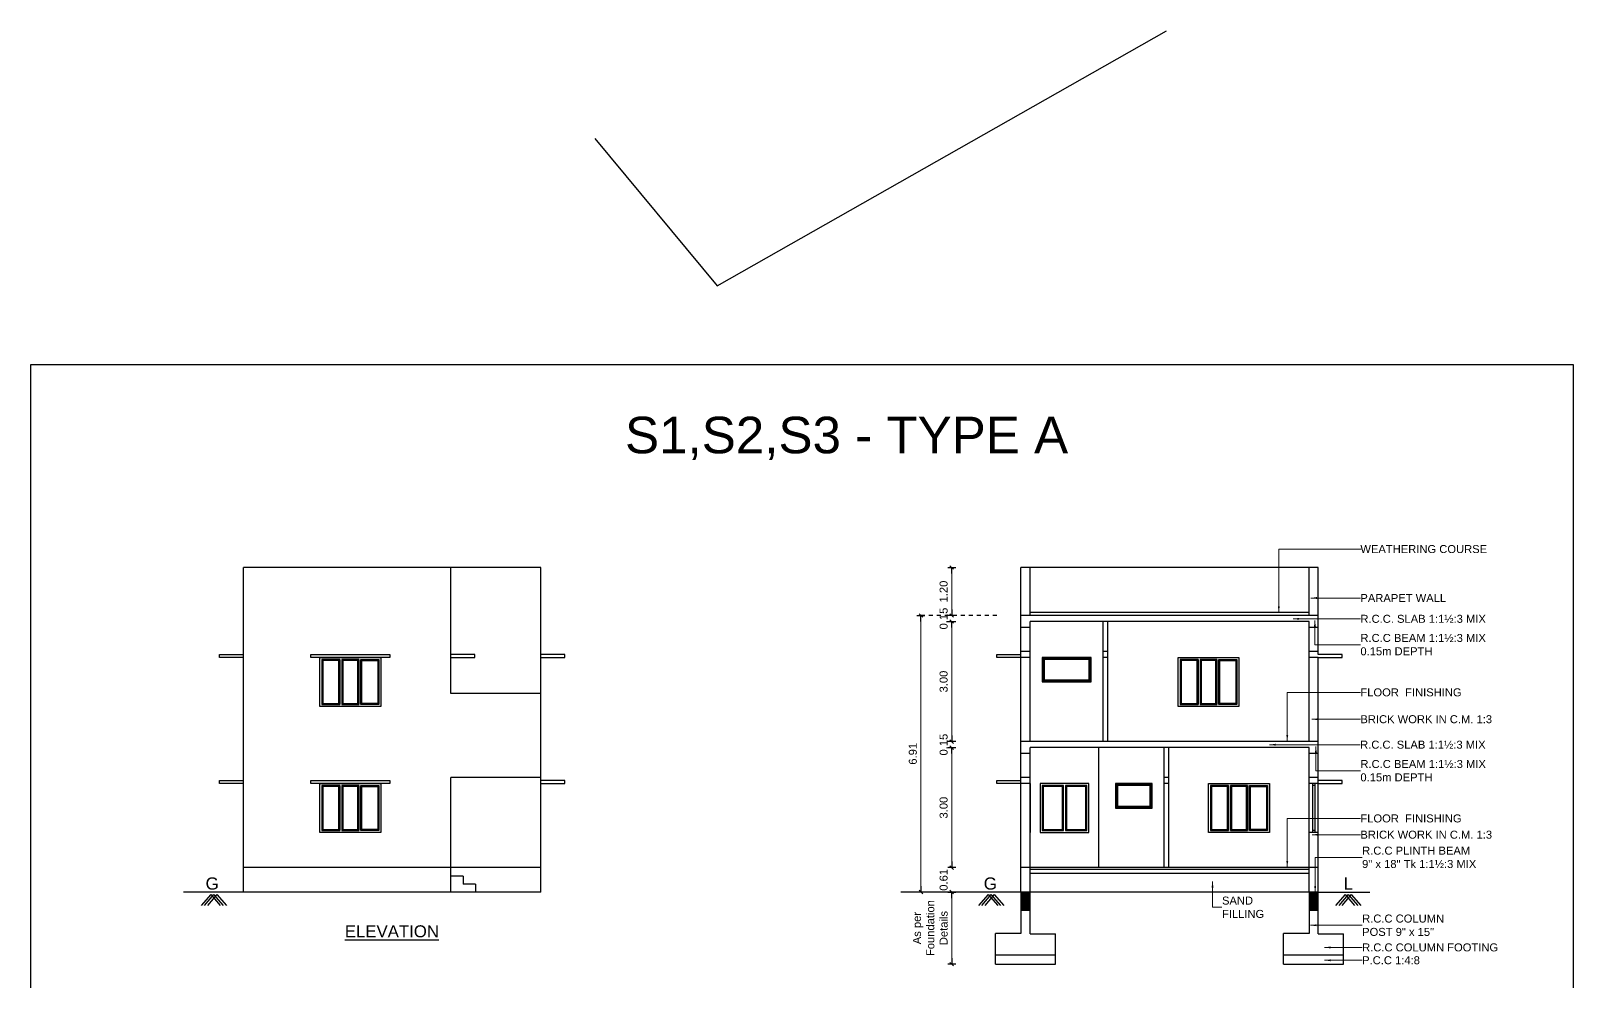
# Model space of a CAD drawing. Header units: metres. Extents: x 1126 to 1595, y 117 to 472.
# Drawn here: x 1511.48 to 1550.03, y 438 to 461.75 of the extents above; entities that cross this region are included whole.
import ezdxf
from ezdxf.enums import TextEntityAlignment as Align

# ---------------------------------------------------------------- set-up
doc = ezdxf.new("R2010")
doc.units = ezdxf.units.M
doc.linetypes.add('DOT', pattern=[0.25, 0, -0.25])
doc.layers.add('TEXT', color=7, linetype='Continuous')
doc.styles.add('ARIAL', font='arial.ttf')
doc.styles.get("Standard").update_dxf_attribs({"font": 'arial.ttf', "height": 0.23})
doc.dimstyles.new('FLOOR DIM', dxfattribs={"dimtxt": 0.2, "dimasz": 0.05, "dimexe": 0.075, "dimexo": 0.3, "dimgap": 0.025, "dimtad": 0, "dimzin": 3, "dimdsep": 46, "dimtxsty": 'ARIAL', "dimblk": 'JM1', "dimcen": -0.09, "dimclrd": 5, "dimclre": 250, "dimclrt": 3, "dimazin": 0, "dimtfac": 0.65, "dimtix": 1, "dimtofl": 0, "dimtmove": 0, "dimatfit": 2, "dimfxl": 0, "dimfrac": 1, "dimtolj": 1, "dimlwd": 18, "dimlwe": -1, "dimarcsym": 0})

# ---------------------------------------------------------------- blocks, each defined once
blk = doc.blocks.new('JM1')
at = {"color": 2}
for p, q in [((-3, 0), (0, 0)), ((-0.88, -0.88), (0.88, 0.88)), ((0, 2), (0, -2))]:
    blk.add_line(p, q, dxfattribs=at)
blk = doc.blocks.new('*D893')
at = {"color": 5, "lineweight": 18}
blk.add_line((1534.499, 440.177), (1534.499, 438.477), dxfattribs=at)
at = {"layer": 'Defpoints', "color": 0}
for p in [(1535.999, 440.227), (1534.499, 438.427), (1535.594, 438.427)]:
    blk.add_point(p, dxfattribs=at)
at = {"color": 5, "lineweight": 18, "xscale": 0.05, "yscale": 0.05, "zscale": 0.05}
for p, rotation in [((1534.499, 440.227), 90), ((1534.499, 438.427), 270)]:
    blk.add_blockref('JM1', p, dxfattribs=dict(at, rotation=rotation))
at = {"color": 3, "insert": (1533.964, 439.327), "char_height": 0.2, "attachment_point": 5, "rotation": 90, "style": 'ARIAL'}
blk.add_mtext('\\A1;As per\\PFoundation \\PDetails', dxfattribs=at)
blk = doc.blocks.new('*D894')
at = {"color": 250, "linetype": 'DOT', "ltscale": 0.25}
for p, q in [((1535.629, 447.137), (1533.654, 447.137)), ((1535.629, 440.227), (1533.654, 440.227))]:
    blk.add_line(p, q, dxfattribs=at)
at = {"color": 5, "lineweight": 18, "ltscale": 0.25}
blk.add_line((1533.729, 447.087), (1533.729, 440.277), dxfattribs=at)
at = {"layer": 'Defpoints', "color": 0, "linetype": 'ByBlock', "ltscale": 0.25}
for p in [(1536.229, 447.137), (1533.729, 440.227), (1536.229, 440.227)]:
    blk.add_point(p, dxfattribs=at)
at = {"color": 5, "linetype": 'ByBlock', "lineweight": 18, "ltscale": 0.25, "xscale": 0.05, "yscale": 0.05, "zscale": 0.05}
for p, rotation in [((1533.729, 447.137), 90), ((1533.729, 440.227), 270)]:
    blk.add_blockref('JM1', p, dxfattribs=dict(at, rotation=rotation))
at = {"color": 3, "linetype": 'ByBlock', "ltscale": 0.25, "insert": (1533.527, 443.682), "char_height": 0.2, "attachment_point": 5, "rotation": 90, "style": 'ARIAL'}
blk.add_mtext('\\A1;6.91', dxfattribs=at)
blk = doc.blocks.new('*D895')
at = {"color": 5, "lineweight": 18}
for p, q in [((1534.499, 440.887), (1534.499, 440.937)), ((1534.499, 440.177), (1534.499, 440.127))]:
    blk.add_line(p, q, dxfattribs=at)
at = {"layer": 'Defpoints', "color": 0}
for p in [(1534.499, 440.837), (1536.23, 440.837), (1536.229, 440.227)]:
    blk.add_point(p, dxfattribs=at)
at = {"color": 5, "lineweight": 18, "xscale": 0.05, "yscale": 0.05, "zscale": 0.05}
for p, rotation in [((1534.499, 440.837), 270), ((1534.499, 440.227), 90)]:
    blk.add_blockref('JM1', p, dxfattribs=dict(at, rotation=rotation))
at = {"color": 3, "insert": (1534.297, 440.532), "char_height": 0.2, "attachment_point": 5, "rotation": 90, "style": 'ARIAL'}
blk.add_mtext('\\A1;0.61', dxfattribs=at)
blk = doc.blocks.new('*D896')
at = {"color": 5, "lineweight": 18}
blk.add_line((1534.499, 444.037), (1534.499, 446.937), dxfattribs=at)
at = {"layer": 'Defpoints', "color": 0}
for p in [(1534.499, 446.987), (1543.965, 446.987), (1536.23, 443.987)]:
    blk.add_point(p, dxfattribs=at)
at = {"color": 5, "lineweight": 18, "xscale": 0.05, "yscale": 0.05, "zscale": 0.05}
for p, rotation in [((1534.499, 446.987), 90), ((1534.499, 443.987), 270)]:
    blk.add_blockref('JM1', p, dxfattribs=dict(at, rotation=rotation))
at = {"color": 3, "insert": (1534.297, 445.487), "char_height": 0.2, "attachment_point": 5, "rotation": 90, "style": 'ARIAL'}
blk.add_mtext('\\A1;3.00', dxfattribs=at)
blk = doc.blocks.new('*D897')
at = {"color": 5, "lineweight": 18}
for p, q in [((1534.499, 447.187), (1534.499, 447.237)), ((1534.499, 446.937), (1534.499, 446.887))]:
    blk.add_line(p, q, dxfattribs=at)
at = {"layer": 'Defpoints', "color": 0}
for p in [(1534.499, 447.137), (1536.23, 447.137), (1543.965, 446.987)]:
    blk.add_point(p, dxfattribs=at)
at = {"color": 5, "lineweight": 18, "xscale": 0.05, "yscale": 0.05, "zscale": 0.05}
for p, rotation in [((1534.499, 447.137), 270), ((1534.499, 446.987), 90)]:
    blk.add_blockref('JM1', p, dxfattribs=dict(at, rotation=rotation))
at = {"color": 3, "insert": (1534.297, 447.062), "char_height": 0.2, "attachment_point": 5, "rotation": 90, "style": 'ARIAL'}
blk.add_mtext('\\A1;0.15', dxfattribs=at)
blk = doc.blocks.new('*D898')
at = {"color": 5, "lineweight": 18}
blk.add_line((1534.499, 447.187), (1534.499, 448.287), dxfattribs=at)
at = {"layer": 'Defpoints', "color": 0}
for p in [(1534.499, 448.337), (1536.23, 448.337), (1536.23, 447.137)]:
    blk.add_point(p, dxfattribs=at)
at = {"color": 5, "lineweight": 18, "xscale": 0.05, "yscale": 0.05, "zscale": 0.05}
for p, rotation in [((1534.499, 448.337), 90), ((1534.499, 447.137), 270)]:
    blk.add_blockref('JM1', p, dxfattribs=dict(at, rotation=rotation))
at = {"color": 3, "insert": (1534.297, 447.737), "char_height": 0.2, "attachment_point": 5, "rotation": 90, "style": 'ARIAL'}
blk.add_mtext('\\A1;1.20', dxfattribs=at)
blk = doc.blocks.new('*D899')
at = {"color": 5, "lineweight": 18}
for p, q in [((1534.499, 444.037), (1534.499, 444.087)), ((1534.499, 443.787), (1534.499, 443.737))]:
    blk.add_line(p, q, dxfattribs=at)
at = {"layer": 'Defpoints', "color": 0}
for p in [(1534.499, 443.987), (1536.23, 443.987), (1536.459, 443.837)]:
    blk.add_point(p, dxfattribs=at)
at = {"color": 5, "lineweight": 18, "xscale": 0.05, "yscale": 0.05, "zscale": 0.05}
for p, rotation in [((1534.499, 443.987), 270), ((1534.499, 443.837), 90)]:
    blk.add_blockref('JM1', p, dxfattribs=dict(at, rotation=rotation))
at = {"color": 3, "insert": (1534.297, 443.912), "char_height": 0.2, "attachment_point": 5, "rotation": 90, "style": 'ARIAL'}
blk.add_mtext('\\A1;0.15', dxfattribs=at)
blk = doc.blocks.new('*D900')
at = {"color": 5, "lineweight": 18}
blk.add_line((1534.499, 440.887), (1534.499, 443.787), dxfattribs=at)
at = {"layer": 'Defpoints', "color": 0}
for p in [(1534.499, 443.837), (1536.459, 443.837), (1536.23, 440.837)]:
    blk.add_point(p, dxfattribs=at)
at = {"color": 5, "lineweight": 18, "xscale": 0.05, "yscale": 0.05, "zscale": 0.05}
for p, rotation in [((1534.499, 443.837), 90), ((1534.499, 440.837), 270)]:
    blk.add_blockref('JM1', p, dxfattribs=dict(at, rotation=rotation))
at = {"color": 3, "insert": (1534.297, 442.337), "char_height": 0.2, "attachment_point": 5, "rotation": 90, "style": 'ARIAL'}
blk.add_mtext('\\A1;3.00', dxfattribs=at)

msp = doc.modelspace()

# ---------------------------------------------------------------- hatches: boundary and pattern name
h = msp.add_hatch(color=256)
h.dxf.hatch_style = 1
h.paths.add_polyline_path([(1536.229, 439.777), (1536.459, 439.777), (1536.459, 440.227), (1536.229, 440.227)])
h = msp.add_hatch(color=256)
h.dxf.hatch_style = 1
h.paths.add_polyline_path([(1543.428, 439.777), (1543.658, 439.777), (1543.658, 440.227), (1543.428, 440.227)])

# ---------------------------------------------------------------- linework, layer by layer
for p, q in [((1528.637, 455.375), (1539.868, 461.748)), ((1525.582, 459.055), (1528.637, 455.375)), ((1516.803, 440.227), (1516.803, 448.337)), ((1521.984, 445.187), (1521.984, 448.337)), ((1524.232, 440.227), (1524.232, 448.337)), ((1536.23, 440.227), (1536.23, 448.337)), ((1536.459, 447.137), (1536.459, 448.337)), ((1543.43, 447.137), (1543.43, 448.337)), ((1543.658, 446.167), (1543.658, 448.337)), ((1536.459, 443.987), (1536.459, 446.987)), ((1538.286, 443.987), (1538.286, 446.987)), ((1538.401, 443.987), (1538.401, 446.987)), ((1543.43, 443.987), (1543.43, 446.987)), ((1516.203, 446.087), (1516.203, 446.167)), ((1516.203, 446.167), (1516.803, 446.167)), ((1516.803, 446.087), (1516.203, 446.087)), ((1522.584, 446.167), (1521.984, 446.167)), ((1521.984, 446.087), (1522.584, 446.087)), ((1522.584, 446.087), (1522.584, 446.167)), ((1524.832, 446.167), (1524.232, 446.167)), ((1524.232, 446.087), (1524.832, 446.087)), ((1524.832, 446.087), (1524.832, 446.167)), ((1535.63, 446.087), (1535.63, 446.167)), ((1535.63, 446.167), (1536.23, 446.167)), ((1536.23, 446.087), (1535.63, 446.087)), ((1544.258, 446.167), (1543.658, 446.167)), ((1543.658, 440.227), (1543.658, 446.087)), ((1543.658, 446.087), (1544.258, 446.087)), ((1544.258, 446.087), (1544.258, 446.167)), ((1536.459, 440.227), (1536.459, 443.837)), ((1538.173, 440.837), (1538.173, 443.837)), ((1539.812, 440.837), (1539.812, 443.837)), ((1539.926, 440.837), (1539.926, 443.837)), ((1543.43, 440.227), (1543.43, 443.837)), ((1516.203, 442.937), (1516.203, 443.017)), ((1516.203, 443.017), (1516.803, 443.017)), ((1516.803, 442.937), (1516.203, 442.937)), ((1521.984, 440.227), (1521.984, 443.087)), ((1524.832, 443.017), (1524.232, 443.017)), ((1524.232, 442.937), (1524.832, 442.937)), ((1524.832, 442.937), (1524.832, 443.017)), ((1535.63, 442.937), (1535.63, 443.017)), ((1535.63, 443.017), (1536.23, 443.017)), ((1536.23, 442.937), (1535.63, 442.937)), ((1536.459, 442.937), (1536.459, 441.717)), ((1543.519, 442.937), (1543.519, 441.717)), ((1543.57, 442.937), (1543.57, 441.717)), ((1544.258, 443.017), (1543.658, 443.017)), ((1543.658, 442.937), (1544.258, 442.937)), ((1544.258, 442.937), (1544.258, 443.017)), ((1543.658, 441.717), (1543.43, 441.717)), ((1522.289, 440.627), (1522.289, 440.427)), ((1522.594, 440.427), (1522.594, 440.227)), ((1536.23, 440.227), (1536.23, 439.188)), ((1536.459, 439.187), (1536.459, 440.227)), ((1543.43, 440.227), (1543.43, 439.188)), ((1543.658, 439.187), (1543.658, 440.227)), ((1535.594, 438.427), (1535.594, 439.188)), ((1536.23, 439.188), (1535.594, 439.188)), ((1536.459, 439.187), (1537.094, 439.187)), ((1537.094, 438.427), (1537.094, 439.187)), ((1542.793, 438.427), (1542.793, 439.188)), ((1543.43, 439.188), (1542.793, 439.188)), ((1543.658, 439.187), (1544.293, 439.187)), ((1544.293, 438.427), (1544.293, 439.187)), ((1535.594, 438.657), (1537.094, 438.657)), ((1542.793, 438.657), (1544.293, 438.657)), ((1535.594, 438.427), (1537.094, 438.427)), ((1542.793, 438.427), (1544.293, 438.427))]:
    msp.add_line(p, q)
at = {"color": 7}
for p, q in [((1524.232, 448.337), (1516.803, 448.337)), ((1543.658, 448.337), (1536.23, 448.337)), ((1543.658, 447.137), (1536.23, 447.137)), ((1543.43, 447.217), (1536.459, 447.217)), ((1536.459, 446.837), (1536.23, 446.837)), ((1543.43, 446.987), (1536.459, 446.987)), ((1543.658, 446.837), (1543.43, 446.837)), ((1536.459, 446.237), (1536.23, 446.237)), ((1536.459, 446.087), (1536.23, 446.087)), ((1538.401, 446.237), (1538.286, 446.237)), ((1538.401, 446.087), (1538.286, 446.087)), ((1543.658, 446.237), (1543.43, 446.237)), ((1543.658, 446.087), (1543.43, 446.087)), ((1524.232, 445.187), (1521.984, 445.187)), ((1543.658, 443.987), (1536.23, 443.987)), ((1536.459, 443.687), (1536.23, 443.687)), ((1543.43, 443.837), (1536.459, 443.837)), ((1543.658, 443.687), (1543.43, 443.687)), ((1524.232, 443.087), (1521.984, 443.087)), ((1536.459, 443.087), (1536.23, 443.087)), ((1536.459, 442.937), (1536.23, 442.937)), ((1539.926, 443.087), (1539.812, 443.087)), ((1539.926, 442.937), (1539.812, 442.937)), ((1543.658, 443.087), (1543.43, 443.087)), ((1543.658, 442.937), (1543.43, 442.937)), ((1524.232, 440.837), (1516.803, 440.837)), ((1522.289, 440.627), (1521.984, 440.627)), ((1543.658, 440.837), (1536.23, 440.837)), ((1543.43, 440.787), (1536.459, 440.787)), ((1543.43, 440.687), (1536.459, 440.687)), ((1516.803, 440.227), (1515.303, 440.227)), ((1524.232, 440.227), (1516.803, 440.227)), ((1522.594, 440.427), (1522.289, 440.427)), ((1536.23, 440.227), (1533.23, 440.227)), ((1543.658, 440.227), (1536.23, 440.227)), ((1543.66, 440.227), (1544.946, 440.227)), ((1515.98, 440.166), (1515.742, 439.89)), ((1516.053, 440.166), (1515.814, 439.89)), ((1516.134, 440.166), (1515.896, 439.89)), ((1515.98, 440.166), (1516.219, 439.89)), ((1516.053, 440.166), (1516.292, 439.89)), ((1516.134, 440.166), (1516.373, 439.89)), ((1535.408, 440.166), (1535.169, 439.89)), ((1535.48, 440.166), (1535.242, 439.89)), ((1535.562, 440.166), (1535.323, 439.89)), ((1535.408, 440.166), (1535.647, 439.89)), ((1535.48, 440.166), (1535.719, 439.89)), ((1535.562, 440.166), (1535.801, 439.89)), ((1544.328, 440.166), (1544.09, 439.89)), ((1544.41, 440.166), (1544.171, 439.89)), ((1544.482, 440.166), (1544.244, 439.89)), ((1544.328, 440.166), (1544.567, 439.89)), ((1544.41, 440.166), (1544.649, 439.89)), ((1544.482, 440.166), (1544.721, 439.89))]:
    msp.add_line(p, q, dxfattribs=at)
at = {"color": 8}
for p, q in [((1519.208, 446.037), (1519.208, 444.917)), ((1519.258, 446.037), (1519.258, 444.917)), ((1519.681, 446.037), (1519.681, 444.917)), ((1519.731, 446.037), (1519.731, 444.917)), ((1540.654, 446.037), (1540.654, 444.917)), ((1540.704, 446.037), (1540.704, 444.917)), ((1541.127, 446.037), (1541.127, 444.917)), ((1541.177, 446.037), (1541.177, 444.917)), ((1519.208, 442.887), (1519.208, 441.767)), ((1519.258, 442.887), (1519.258, 441.767)), ((1519.681, 442.887), (1519.681, 441.767)), ((1519.731, 442.887), (1519.731, 441.767)), ((1541.416, 442.887), (1541.416, 441.767)), ((1541.466, 442.887), (1541.466, 441.767)), ((1541.889, 442.887), (1541.889, 441.767)), ((1541.939, 442.887), (1541.939, 441.767))]:
    msp.add_line(p, q, dxfattribs=at)
at = {"color": 7, "linetype": 'ByBlock'}
for p, q in [((1543.57, 442.887), (1543.519, 442.887)), ((1543.57, 441.768), (1543.519, 441.768))]:
    msp.add_line(p, q, dxfattribs=at)
for points in [[(1511.485, 453.414), (1550.029, 453.414), (1550.029, 416.845), (1511.485, 416.845)], [(1518.48, 446.087), (1518.48, 446.167), (1520.46, 446.167), (1520.46, 446.087)], [(1536.762, 445.477), (1537.982, 445.477), (1537.982, 446.087), (1536.762, 446.087)], [(1536.787, 445.502), (1537.957, 445.502), (1537.957, 446.062), (1536.787, 446.062)], [(1536.812, 445.527), (1537.932, 445.527), (1537.932, 446.037), (1536.812, 446.037)], [(1518.48, 442.937), (1518.48, 443.017), (1520.46, 443.017), (1520.46, 442.937)], [(1536.706, 441.717), (1537.926, 441.717), (1537.926, 442.937), (1536.706, 442.937)], [(1537.291, 442.887), (1536.756, 442.887), (1536.756, 441.767), (1537.291, 441.767)], [(1537.341, 441.767), (1537.876, 441.767), (1537.876, 442.887), (1537.341, 442.887)], [(1538.595, 442.327), (1539.505, 442.327), (1539.505, 442.937), (1538.595, 442.937)], [(1538.62, 442.352), (1539.48, 442.352), (1539.48, 442.912), (1538.62, 442.912)], [(1538.645, 442.377), (1539.455, 442.377), (1539.455, 442.887), (1538.645, 442.887)], [(1537.266, 442.862), (1536.781, 442.862), (1536.781, 441.792), (1537.266, 441.792)], [(1537.366, 441.792), (1537.851, 441.792), (1537.851, 442.862), (1537.366, 442.862)], [(1536.459, 440.227), (1536.229, 440.227), (1536.229, 439.777), (1536.459, 439.777)], [(1543.658, 440.227), (1543.428, 440.227), (1543.428, 439.777), (1543.658, 439.777)]]:
    msp.add_lwpolyline(points, close=True)
at = {"color": 7}
for points in [[(1518.71, 446.087), (1520.23, 446.087), (1520.23, 444.867), (1518.71, 444.867)], [(1540.155, 446.087), (1541.675, 446.087), (1541.675, 444.867), (1540.155, 444.867)], [(1518.71, 442.937), (1520.23, 442.937), (1520.23, 441.717), (1518.71, 441.717)], [(1540.917, 442.937), (1542.437, 442.937), (1542.437, 441.717), (1540.917, 441.717)]]:
    msp.add_lwpolyline(points, close=True, dxfattribs=at)
at = {"color": 8}
for points in [[(1519.208, 446.037), (1518.76, 446.037), (1518.76, 444.917), (1519.208, 444.917)], [(1519.183, 446.012), (1518.785, 446.012), (1518.785, 444.942), (1519.183, 444.942)], [(1519.258, 444.917), (1519.681, 444.917), (1519.681, 446.037), (1519.258, 446.037)], [(1519.283, 444.942), (1519.656, 444.942), (1519.656, 446.012), (1519.283, 446.012)], [(1519.731, 446.037), (1520.18, 446.037), (1520.18, 444.917), (1519.731, 444.917)], [(1519.756, 446.012), (1520.155, 446.012), (1520.155, 444.942), (1519.756, 444.942)], [(1540.654, 446.037), (1540.205, 446.037), (1540.205, 444.917), (1540.654, 444.917)], [(1540.629, 446.012), (1540.23, 446.012), (1540.23, 444.942), (1540.629, 444.942)], [(1540.704, 444.917), (1541.127, 444.917), (1541.127, 446.037), (1540.704, 446.037)], [(1540.729, 444.942), (1541.102, 444.942), (1541.102, 446.012), (1540.729, 446.012)], [(1541.177, 446.037), (1541.625, 446.037), (1541.625, 444.917), (1541.177, 444.917)], [(1541.202, 446.012), (1541.6, 446.012), (1541.6, 444.942), (1541.202, 444.942)], [(1519.208, 442.887), (1518.76, 442.887), (1518.76, 441.767), (1519.208, 441.767)], [(1519.258, 441.767), (1519.681, 441.767), (1519.681, 442.887), (1519.258, 442.887)], [(1519.731, 442.887), (1520.18, 442.887), (1520.18, 441.767), (1519.731, 441.767)], [(1541.416, 442.887), (1540.967, 442.887), (1540.967, 441.767), (1541.416, 441.767)], [(1541.466, 441.767), (1541.889, 441.767), (1541.889, 442.887), (1541.466, 442.887)], [(1541.939, 442.887), (1542.387, 442.887), (1542.387, 441.767), (1541.939, 441.767)], [(1519.183, 442.862), (1518.785, 442.862), (1518.785, 441.792), (1519.183, 441.792)], [(1519.283, 441.792), (1519.656, 441.792), (1519.656, 442.862), (1519.283, 442.862)], [(1519.756, 442.862), (1520.155, 442.862), (1520.155, 441.792), (1519.756, 441.792)], [(1541.391, 442.862), (1540.992, 442.862), (1540.992, 441.792), (1541.391, 441.792)], [(1541.491, 441.792), (1541.864, 441.792), (1541.864, 442.862), (1541.491, 442.862)], [(1541.964, 442.862), (1542.362, 442.862), (1542.362, 441.792), (1541.964, 441.792)]]:
    msp.add_lwpolyline(points, close=True, dxfattribs=at)

# ---------------------------------------------------------------- texts
at = {"color": 7}
msp.add_text('S1,S2,S3 - TYPE A ', height=0.9144, dxfattribs=at).set_placement((1526.334, 451.191))
at = {"color": 7, "style": 'ARIAL'}
for s, p in [('G', (1516.017, 440.288)), ('G', (1535.464, 440.288)), ('L', (1544.41, 440.288))]:
    msp.add_text(s, height=0.305, dxfattribs=at).set_placement(p, align=Align.CENTER)
at = {"layer": 'TEXT', "style": 'ARIAL'}
for s, insert, char_height, width, attachment_point in [('WEATHERING COURSE', (1544.712, 448.797), 0.2, 3.29403, 4), ('PARAPET WALL', (1544.712, 447.575), 0.2, 2.23428, 4), ('R.C.C. SLAB 1:1½:3 MIX', (1544.712, 447.054), 0.2, 3.26522, 4), ('R.C.C BEAM 1:1½:3 MIX 0.15m DEPTH  ', (1544.712, 446.409), 0.2, 3.22007, 4), ('FLOOR  FINISHING', (1544.712, 445.216), 0.2, 2.57289, 4), ('BRICK WORK IN C.M. 1:3', (1544.712, 444.545), 0.2, 3.31312, 4), ('R.C.C. SLAB 1:1½:3 MIX', (1544.705, 443.909), 0.2, 3.24741, 4), ('R.C.C BEAM 1:1½:3 MIX 0.15m DEPTH  ', (1544.712, 443.259), 0.2, 3.17084, 4), ('FLOOR  FINISHING', (1544.712, 442.066), 0.2, 2.59421, 4), ('FLOOR  FINISHING', (1544.712, 442.066), 0.2, 2.57289, 4), ('BRICK WORK IN C.M. 1:3', (1544.712, 441.66), 0.2, 3.47959, 4), ('\\A1;R.C.C PLINTH BEAM 9" x 18" Tk 1:1½:3 MIX ', (1544.755, 441.094), 0.2, 2.90178, 4), ('SAND\\PFILLING', (1541.253, 439.846), 0.2, 1.14023, 4), ('\\pt2.6;R.C.C COLUMN\\P\\ptz;POST 9" x 15"', (1544.755, 439.397), 0.2, 2.14995, 4), ('{\\fArial|b0|i0|c0|p18;\\LELEVATION}', (1520.508, 439.244), 0.3, 2.32094, 5), ('R.C.C COLUMN FOOTING', (1544.755, 438.843), 0.2, 3.51493, 4), ('P.C.C 1:4:8', (1544.755, 438.522), 0.2, 1.79468, 4)]:
    msp.add_mtext(s, dxfattribs=dict(at, insert=insert, char_height=char_height, width=width, attachment_point=attachment_point))

# ---------------------------------------------------------------- dimensions: what is measured, and where the dimension line sits
at = {"color": 7}
for base, p1, p2, picture, middle in [((1534.499, 448.337), (1536.23, 447.137), (1536.23, 448.337), '*D898', (1534.297, 447.737)), ((1534.499, 447.137), (1543.965, 446.987), (1536.23, 447.137), '*D897', (1534.297, 447.062)), ((1534.499, 446.987), (1536.23, 443.987), (1543.965, 446.987), '*D896', (1534.297, 445.487)), ((1534.499, 443.987), (1536.459, 443.837), (1536.23, 443.987), '*D899', (1534.297, 443.912)), ((1534.499, 443.837), (1536.23, 440.837), (1536.459, 443.837), '*D900', (1534.297, 442.337)), ((1534.499, 440.837), (1536.229, 440.227), (1536.23, 440.837), '*D895', (1534.297, 440.532))]:
    dim = msp.add_linear_dim(base=base, p1=p1, p2=p2, angle=90, dimstyle='FLOOR DIM', override={"dimgap": 0.1, "dimtad": 1, "dimpost": '\\X', "dimse1": 1, "dimse2": 1, "dimtmove": 2}, dxfattribs=at)
    dim.commit()
    dim.dimension.update_dxf_attribs({"geometry": picture, "text_midpoint": middle})
at = {"color": 7, "linetype": 'ByBlock', "ltscale": 0.25}
dim = msp.add_aligned_dim(p1=(1536.229, 447.137), p2=(1536.229, 440.227), distance=-2.5, dimstyle='FLOOR DIM', override={"dimexo": 0.6, "dimgap": 0.1, "dimtad": 1, "dimpost": '\\X'}, dxfattribs=at)
dim.commit()
dim.dimension.update_dxf_attribs({"geometry": '*D894', "text_midpoint": (1533.527, 443.682)})
at = {"color": 7}
dim = msp.add_linear_dim(base=(1534.499, 438.427), p1=(1535.999, 440.227), p2=(1535.594, 438.427), angle=90, text='As per\\PFoundation \\PDetails', dimstyle='FLOOR DIM', override={"dimgap": 0.1, "dimtad": 1, "dimpost": '\\X', "dimse1": 1, "dimse2": 1, "dimtmove": 2}, dxfattribs=at)
dim.commit()
dim.dimension.update_dxf_attribs({"geometry": '*D893', "text_midpoint": (1533.964, 439.327)})

# ---------------------------------------------------------------- leaders
for points in [[(1542.673, 447.217), (1542.673, 448.797), (1544.73, 448.797)], [(1543.474, 447.575), (1544.712, 447.575)], [(1543.028, 447.054), (1544.712, 447.054)], [(1543.575, 447.013), (1543.575, 446.409), (1544.712, 446.409)], [(1542.884, 444.003), (1542.884, 445.216), (1544.712, 445.216)], [(1543.499, 444.545), (1544.712, 444.545)], [(1542.443, 443.909), (1544.705, 443.909)], [(1543.6, 443.863), (1543.6, 443.259), (1544.712, 443.259)], [(1542.884, 440.853), (1542.884, 442.066), (1544.712, 442.066)], [(1543.504, 441.66), (1544.712, 441.66)], [(1543.582, 440.227), (1543.582, 441.094), (1544.755, 441.094)], [(1541.017, 440.491), (1541.017, 439.846), (1541.253, 439.846)], [(1543.464, 439.397), (1544.755, 439.397)], [(1543.819, 438.843), (1544.755, 438.843)], [(1543.819, 438.522), (1544.755, 438.522)]]:
    msp.add_leader(points, dimstyle='FLOOR DIM', override={"dimasz": 0.15, "dimclrd": 1})

doc.saveas('drawing.dxf')
